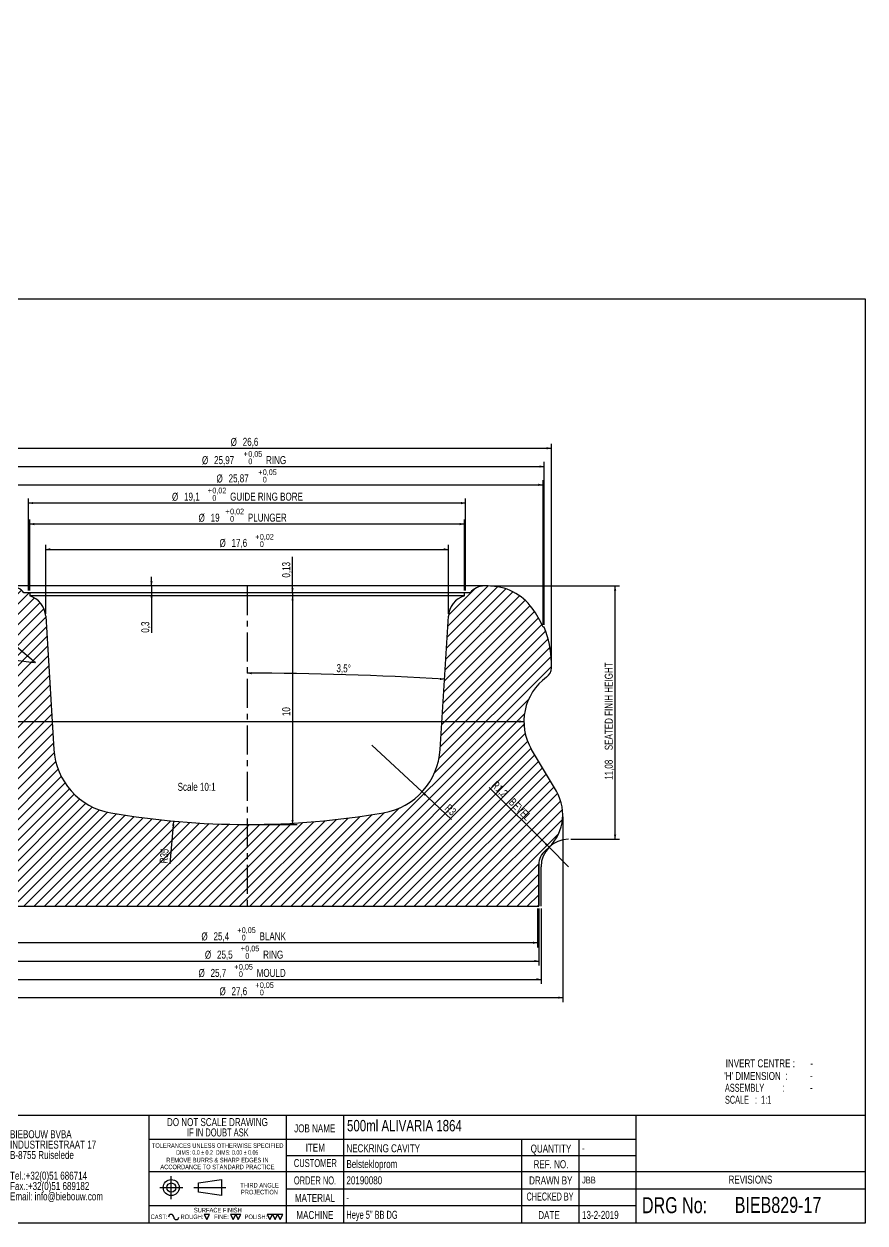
# Model space of a CAD drawing. Header units: millimetres. Extents: x 8 to 586, y 8 to 532.
# Drawn here: x 218 to 586, y 8 to 532 of the extents above; entities that cross this region are included whole.
import ezdxf

# ---------------------------------------------------------------- set-up
doc = ezdxf.new("R2010")
doc.units = ezdxf.units.MM
doc.header["$PDSIZE"] = -1
doc.linetypes.add('CENTERX2', pattern=[20.319999999999997, 12.7, -2.54, 2.54, -2.54])
for name, color, linetype in [('CENTERLINE', 4, 'CENTERX2'), ('DIMENSIONS', 2, 'Continuous'), ('HATCH', 3, 'Continuous'), ('TEXT', 2, 'Continuous')]:
    doc.layers.add(name, color=color, linetype=linetype)
doc.layers.add('OUTLINE', color=7, linetype='Continuous', lineweight=25)
doc.styles.add('SLDTEXTSTYLE0', font='TXT', dxfattribs={"width": 0.75})
doc.styles.add('SLDTEXTSTYLE1', font='TXT', dxfattribs={"width": 0.6607142857142857})
doc.styles.add('SLDTEXTSTYLE2', font='TXT', dxfattribs={"width": 0.6923076923076923})
doc.styles.add('SLDTEXTSTYLE3', font='TXT', dxfattribs={"width": 0.7025307159329397})
doc.styles.add('SLDTEXTSTYLE4', font='TXT', dxfattribs={"width": 0.6968736703136285})
doc.styles.add('SLDTEXTSTYLE5', font='TXT', dxfattribs={"width": 0.620207522618735})
doc.styles.add('SLDTEXTSTYLE6', font='TXT', dxfattribs={"width": 0.7})
doc.styles.add('SLDTEXTSTYLE7', font='TXT', dxfattribs={"width": 0.6911764705882353})
doc.styles.add('SLDTEXTSTYLE8', font='TXT', dxfattribs={"width": 0.625})
doc.dimstyles.new('SLDDIMSTYLE0', dxfattribs={"dimtxt": 3.5, "dimasz": 2, "dimexe": 0, "dimexo": 0.0625, "dimgap": 0.875, "dimtad": 1, "dimlfac": 0.1, "dimrnd": 1e-09, "dimzin": 12, "dimdsep": 46, "dimtxsty": 'SLDTEXTSTYLE0', "dimsah": 1, "dimcen": 0.09, "dimadec": 0, "dimazin": 3, "dimtol": 1, "dimtp": 0.05, "dimtfac": 1, "dimtofl": 0, "dimtmove": 0, "dimatfit": 3, "dimfxl": 0, "dimfrac": 2, "dimtolj": 1, "dimarcsym": 0})
doc.dimstyles.new('SLDDIMSTYLE1', dxfattribs={"dimtxt": 3.5, "dimasz": 2, "dimexe": 0, "dimexo": 0.0625, "dimgap": 0.875, "dimtad": 1, "dimlfac": 0.1, "dimrnd": 1e-09, "dimzin": 12, "dimdsep": 46, "dimtxsty": 'SLDTEXTSTYLE0', "dimsah": 1, "dimcen": 0.09, "dimadec": 0, "dimazin": 3, "dimtol": 1, "dimtp": 0.02, "dimtfac": 1, "dimtofl": 0, "dimtmove": 0, "dimatfit": 3, "dimfxl": 0, "dimfrac": 2, "dimtolj": 1, "dimarcsym": 0})
doc.dimstyles.new('SLDDIMSTYLE10', dxfattribs={"dimtxt": 3.5, "dimasz": 2, "dimexe": 0, "dimexo": 0.0625, "dimgap": 0.875, "dimtad": 1, "dimlfac": 0.1, "dimrnd": 1e-09, "dimdsep": 46, "dimtxsty": 'SLDTEXTSTYLE0', "dimsah": 1, "dimcen": 0.09, "dimadec": 0, "dimazin": 2, "dimtfac": 1, "dimtmove": 0, "dimatfit": 0, "dimfxl": 0, "dimfrac": 2, "dimtolj": 1, "dimtzin": 12, "dimarcsym": 0})
doc.dimstyles.new('SLDDIMSTYLE11', dxfattribs={"dimtxt": 3.5, "dimasz": 2, "dimexe": 0, "dimexo": 0.0625, "dimgap": 0.875, "dimtad": 1, "dimlfac": 0.1, "dimrnd": 1e-09, "dimzin": 12, "dimdsep": 46, "dimtxsty": 'SLDTEXTSTYLE0', "dimsah": 1, "dimcen": 0, "dimadec": 0, "dimazin": 3, "dimtfac": 1, "dimtofl": 0, "dimtmove": 0, "dimatfit": 3, "dimfxl": 0, "dimfrac": 2, "dimtolj": 1, "dimtzin": 12, "dimarcsym": 0})
doc.dimstyles.new('SLDDIMSTYLE2', dxfattribs={"dimtxt": 3.5, "dimasz": 2, "dimexe": 0, "dimexo": 0.0625, "dimgap": 0.875, "dimtad": 1, "dimlfac": 0.1, "dimrnd": 1e-09, "dimzin": 12, "dimdsep": 46, "dimtxsty": 'SLDTEXTSTYLE0', "dimsah": 1, "dimcen": 0.09, "dimadec": 0, "dimazin": 3, "dimtfac": 1, "dimtofl": 0, "dimtmove": 0, "dimatfit": 3, "dimfxl": 0, "dimfrac": 2, "dimtolj": 1, "dimtzin": 12, "dimarcsym": 0})
doc.dimstyles.new('SLDDIMSTYLE3', dxfattribs={"dimtxt": 3.5, "dimasz": 2, "dimexe": 0, "dimexo": 0.0625, "dimgap": 0.875, "dimtad": 1, "dimlfac": 0.1, "dimrnd": 1e-09, "dimzin": 12, "dimdsep": 46, "dimtxsty": 'SLDTEXTSTYLE0', "dimsah": 1, "dimcen": 0, "dimadec": 0, "dimazin": 3, "dimtfac": 1, "dimtofl": 0, "dimtmove": 0, "dimatfit": 3, "dimfxl": 0, "dimfrac": 2, "dimtolj": 1, "dimtzin": 12, "dimarcsym": 0})
doc.dimstyles.new('SLDDIMSTYLE5', dxfattribs={"dimtxt": 3.5, "dimasz": 2, "dimexe": 0, "dimexo": 0.0625, "dimgap": 0.875, "dimtad": 1, "dimlfac": 0.1, "dimrnd": 1e-09, "dimzin": 12, "dimdsep": 46, "dimtxsty": 'SLDTEXTSTYLE0', "dimsah": 1, "dimcen": 0, "dimadec": 0, "dimazin": 3, "dimtfac": 1, "dimtofl": 0, "dimtmove": 0, "dimatfit": 3, "dimfxl": 0, "dimfrac": 2, "dimtolj": 1, "dimtzin": 12, "dimarcsym": 0})
doc.dimstyles.new('SLDDIMSTYLE6', dxfattribs={"dimtxt": 3.5, "dimasz": 2, "dimexe": 0, "dimexo": 0.0625, "dimgap": 0.875, "dimtad": 1, "dimdec": 4, "dimlfac": 0.1, "dimzin": 12, "dimdsep": 46, "dimtxsty": 'SLDTEXTSTYLE0', "dimsah": 1, "dimcen": 0.09, "dimazin": 3, "dimtfac": 1, "dimtofl": 0, "dimtmove": 0, "dimatfit": 3, "dimfxl": 0, "dimfrac": 2, "dimtolj": 1, "dimtzin": 12, "dimarcsym": 0})
doc.dimstyles.new('SLDDIMSTYLE7', dxfattribs={"dimtxt": 3.5, "dimasz": 2, "dimexe": 0, "dimexo": 0.0625, "dimgap": 0.875, "dimtad": 1, "dimlfac": 0.1, "dimrnd": 1e-09, "dimzin": 12, "dimdsep": 46, "dimtxsty": 'SLDTEXTSTYLE0', "dimsah": 1, "dimcen": 0, "dimadec": 0, "dimazin": 3, "dimtfac": 1, "dimtofl": 0, "dimtmove": 0, "dimatfit": 3, "dimfxl": 0, "dimfrac": 2, "dimtolj": 1, "dimtzin": 12, "dimarcsym": 0})

# ---------------------------------------------------------------- blocks, each defined once
blk = doc.blocks.new('SW_NOTE_0')
at = {"layer": 'TEXT', "color": 0, "char_height": 3.5, "attachment_point": 2}
for s, insert, style in [('DO NOT SCALE DRAWING', (28.71093749999998, 4.497652582159624), 'SLDTEXTSTYLE0'), ('IF IN DOUBT ASK', (28.89079850912096, -0.02804194829763434), 'SLDTEXTSTYLE6')]:
    blk.add_mtext(s, dxfattribs=dict(at, insert=insert, style=style))
blk = doc.blocks.new('SW_NOTE_0_1')
at = {"layer": 'TEXT', "color": 0, "char_height": 2, "attachment_point": 2}
for s, insert, style in [('TOLERANCES UNLESS OTHERWISE SPECIFIED', (27.09375000000003, 2.570087189805503), 'SLDTEXTSTYLE0'), ('DIMS: 0.0 ± 0.2  DIMS: 0.00 ± 0.05', (26.93194648623465, -0.4299128362715288), 'SLDTEXTSTYLE7')]:
    blk.add_mtext(s, dxfattribs=dict(at, insert=insert, style=style))
blk = doc.blocks.new('SW_NOTE_0_2')
at = {"layer": 'TEXT', "color": 0, "char_height": 2, "attachment_point": 2, "style": 'SLDTEXTSTYLE0'}
for s, insert in [('REMOVE BURRS & SHARP EDGES IN', (21.78124999999998, 2.570087189805503)), ('ACCORDANCE TO STANDARD PRACTICE', (21.7472258657217, -0.4299128362715288))]:
    blk.add_mtext(s, dxfattribs=dict(at, insert=insert))
blk = doc.blocks.new('SW_NOTE_0_3')
at = {"layer": 'TEXT', "color": 0, "char_height": 2, "attachment_point": 2, "style": 'SLDTEXTSTYLE0'}
for s, insert in [('THIRD ANGLE', (8.343749999999982, 2.5700871898055)), ('PROJECTION', (8.329166397452347, -0.4299128362715322))]:
    blk.add_mtext(s, dxfattribs=dict(at, insert=insert))
blk = doc.blocks.new('SW_NOTE_0_4')
at = {"layer": 'TEXT', "color": 0, "char_height": 3.5, "attachment_point": 1, "style": 'SLDTEXTSTYLE0'}
for s, insert in [('BIEBOUW BVBA', (0, 4.497652582159624)), ('INDUSTRIESTRAAT 17', (0, -0.02804194829763434)), ('B-8755 Ruiselede', (0, -4.553736478754892)), ('Tel.:+32(0)51 686714', (0, -13.60512553966941)), ('Fax.:+32(0)51 689182', (0, -18.13082007012667)), ('Email: info@biebouw.com', (0, -22.65651460058393))]:
    blk.add_mtext(s, dxfattribs=dict(at, insert=insert))
blk = doc.blocks.new('_D')
at = {"layer": 'DIMENSIONS'}
for p, q in [((188.4029566927144, 145.5317863635811), (188.4029566927144, 120.5317863635797)), ((443.4029566927144, 145.5317863635812), (443.4029566927144, 120.5317863635797)), ((188.4029566927144, 122.5317863635797), (443.4029566927144, 122.5317863635797))]:
    blk.add_line(p, q, dxfattribs=at)
for points in [[(188.4029566927144, 122.5317863635797), (190.4029566927144, 122.0317863635797), (190.4029566927144, 123.0317863635797)], [(443.4029566927144, 122.5317863635797), (441.4029566927144, 123.0317863635797), (441.4029566927144, 122.0317863635797)]]:
    blk.add_solid(points, dxfattribs=at)
at = {"layer": 'DIMENSIONS', "attachment_point": 1, "style": 'SLDTEXTSTYLE0'}
for s, insert, char_height in [('%%c', (297.4974167777488, 127.0435234527816), 3.5), ('25,5', (302.7758541761229, 127.0969956294414), 3.5), ('+', (313.1202989502141, 129.2801500795541), 2.5), ('0,05', (315.1411329640338, 129.2801500795541), 2.5), ('0', (315.1411329640338, 126.0475112622736), 2.5), ('RING', (322.9189096672723, 127.0969956294414), 3.5)]:
    blk.add_mtext(s, dxfattribs=dict(at, insert=insert, char_height=char_height))
blk = doc.blocks.new('_D_1')
at = {"layer": 'DIMENSIONS'}
for p, q in [((220.4029566927144, 284.5317863635812), (220.4029566927144, 324.7604440332479)), ((411.4029566927144, 322.7604440332479), (220.4029566927144, 322.7604440332479)), ((411.4029566927144, 284.5317863635812), (411.4029566927144, 324.7604440332479))]:
    blk.add_line(p, q, dxfattribs=at)
for points in [[(220.4029566927144, 322.7604440332479), (222.4029566927144, 322.2604440332479), (222.4029566927144, 323.2604440332479)], [(411.4029566927144, 322.7604440332479), (409.4029566927144, 323.2604440332479), (409.4029566927144, 322.2604440332479)]]:
    blk.add_solid(points, dxfattribs=at)
at = {"layer": 'DIMENSIONS', "attachment_point": 1, "style": 'SLDTEXTSTYLE0'}
for s, insert, char_height in [('%%c', (283.091512439985, 327.2721811224497), 3.5), ('19,1', (288.369949838359, 327.3256532991095), 3.5), ('+', (298.7143946124503, 329.5088077492221), 2.5), ('0,02', (300.73522862627, 329.5088077492221), 2.5), ('0', (300.73522862627, 326.2761689319416), 2.5), ('GUIDE RING BORE', (308.5130053295085, 327.3256532991094), 3.5)]:
    blk.add_mtext(s, dxfattribs=dict(at, insert=insert, char_height=char_height))
blk = doc.blocks.new('_D_2')
at = {"layer": 'DIMENSIONS'}
for p, q in [((188.9029566927144, 145.5317863635811), (188.9029566927144, 128.5317863635798)), ((442.9029566927144, 145.5317863635811), (442.9029566927144, 128.5317863635797)), ((442.9029566927144, 130.5317863635797), (188.9029566927144, 130.5317863635798))]:
    blk.add_line(p, q, dxfattribs=at)
for points in [[(188.9029566927144, 130.5317863635798), (190.9029566927144, 130.0317863635798), (190.9029566927144, 131.0317863635798)], [(442.9029566927144, 130.5317863635797), (440.9029566927144, 131.0317863635797), (440.9029566927144, 130.0317863635797)]]:
    blk.add_solid(points, dxfattribs=at)
at = {"layer": 'DIMENSIONS', "attachment_point": 1, "style": 'SLDTEXTSTYLE0'}
for s, insert, char_height in [('+', (311.5793270303199, 137.280150079554), 2.5), ('0,05', (313.6001610441396, 137.280150079554), 2.5), ('%%c', (295.9564448578545, 135.0435234527816), 3.5), ('25,4', (301.2348822562286, 135.0969956294415), 3.5), ('0', (313.6001610441396, 134.0475112622735), 2.5), ('BLANK', (321.377937747378, 135.0969956294413), 3.5)]:
    blk.add_mtext(s, dxfattribs=dict(at, insert=insert, char_height=char_height))
blk = doc.blocks.new('_D_3')
at = {"layer": 'DIMENSIONS'}
for p, q in [((187.4029566927144, 145.5317863635811), (187.4029566927144, 112.5317863635796)), ((444.4029566927144, 145.5317863635812), (444.4029566927144, 112.5317863635797)), ((187.4029566927144, 114.5317863635796), (444.4029566927144, 114.5317863635797))]:
    blk.add_line(p, q, dxfattribs=at)
for points in [[(187.4029566927144, 114.5317863635796), (189.4029566927144, 114.0317863635796), (189.4029566927144, 115.0317863635796)], [(444.4029566927144, 114.5317863635797), (442.4029566927144, 115.0317863635797), (442.4029566927144, 114.0317863635797)]]:
    blk.add_solid(points, dxfattribs=at)
at = {"layer": 'DIMENSIONS', "attachment_point": 1, "style": 'SLDTEXTSTYLE0'}
for s, insert, char_height in [('+', (310.3130077256153, 121.2801500795541), 2.5), ('0,05', (312.3338417394349, 121.2801500795541), 2.5), ('%%c', (294.6901255531499, 119.0435234527816), 3.5), ('25,7', (299.968562951524, 119.0969956294414), 3.5), ('0', (312.3338417394349, 118.0475112622735), 2.5), ('MOULD', (320.1116184426734, 119.0969956294414), 3.5)]:
    blk.add_mtext(s, dxfattribs=dict(at, insert=insert, char_height=char_height))
blk = doc.blocks.new('_D_4')
at = {"layer": 'DIMENSIONS'}
for p, q in [((422.2773498822982, 286.5317863635812), (478.7529566927132, 286.5317863635812)), ((476.7529566927132, 175.7776658576157), (476.7529566927132, 286.5317863635812)), ((457.4029566927144, 175.7776658576157), (478.7529566927132, 175.7776658576157))]:
    blk.add_line(p, q, dxfattribs=at)
for points in [[(476.7529566927132, 286.5317863635812), (476.2529566927132, 284.5317863635812), (477.2529566927132, 284.5317863635812)], [(476.7529566927132, 175.7776658576157), (477.2529566927132, 177.7776658576157), (476.2529566927132, 177.7776658576157)]]:
    blk.add_solid(points, dxfattribs=at)
at = {"layer": 'DIMENSIONS', "char_height": 3.5, "attachment_point": 1, "rotation": 90, "style": 'SLDTEXTSTYLE0'}
for s, insert in [('SEATED FINIH HEIGHT', (472.2412197781343, 214.7241704018921)), ('11,08', (472.2412197781343, 201.7741699146241))]:
    blk.add_mtext(s, dxfattribs=dict(at, insert=insert))
blk = doc.blocks.new('_D_5')
at = {"layer": 'DIMENSIONS'}
for q in [(421.7624787154541, 198.4181438348758), (456.4029566927144, 163.7776658576157)]:
    blk.add_line((447.9176753184758, 172.2629472318542), q, dxfattribs=at)
blk.add_solid([(447.9176753184758, 172.2629472318542), (446.857015146696, 174.0307141848206), (446.1499083655094, 173.323607403634)], dxfattribs=at)
at = {"layer": 'DIMENSIONS', "char_height": 3.5, "attachment_point": 1, "rotation": 314.99999999999994, "style": 'SLDTEXTSTYLE0'}
for s, insert in [('R1,2', (424.947314461984, 201.6029795814057)), ('BEVEL', (432.4509945859022, 194.0992994574875))]:
    blk.add_mtext(s, dxfattribs=dict(at, insert=insert))
blk = doc.blocks.new('_D_11')
at = {"layer": 'DIMENSIONS'}
for p, q in [((177.9029566927144, 185.5317863635812), (177.9029566927144, 104.5317863635797)), ((453.9029566927144, 185.5317863635812), (453.9029566927144, 104.5317863635797)), ((177.9029566927144, 106.5317863635797), (453.9029566927144, 106.5317863635797))]:
    blk.add_line(p, q, dxfattribs=at)
for points in [[(177.9029566927144, 106.5317863635797), (179.9029566927144, 106.0317863635797), (179.9029566927144, 107.0317863635797)], [(453.9029566927144, 106.5317863635797), (451.9029566927144, 107.0317863635797), (451.9029566927144, 106.0317863635797)]]:
    blk.add_solid(points, dxfattribs=at)
at = {"layer": 'DIMENSIONS', "attachment_point": 1, "style": 'SLDTEXTSTYLE0'}
for s, insert, char_height in [('%%c', (303.8484593166301, 111.0435234527816), 3.5), ('27,6', (309.1268967150041, 111.0969956294414), 3.5), ('+', (319.4713414890954, 113.2801500795541), 2.5), ('0,05', (321.4921755029151, 113.2801500795541), 2.5), ('0', (321.4921755029151, 110.0475112622735), 2.5)]:
    blk.add_mtext(s, dxfattribs=dict(at, insert=insert, char_height=char_height))
blk = doc.blocks.new('_D_12')
at = {"layer": 'DIMENSIONS'}
blk.add_arc((315.9029566927144, -1165.490247913839), 1413.871878826244, 86.50000000000034, 90, dxfattribs=at)
for points in [[(315.9029566927144, 248.3816309124052), (317.9026025539066, 247.8802164831983), (317.9033098310401, 248.8802162330778)], [(402.2177699844525, 245.7444748527411), (400.2515858136178, 246.3642488489357), (400.1912432472715, 245.3660711219318)]]:
    blk.add_solid(points, dxfattribs=at)
at = {"layer": 'DIMENSIONS', "insert": (355.0542544088347, 252.3590433060838), "char_height": 3.5, "attachment_point": 1, "rotation": 358.25000000000006, "style": 'SLDTEXTSTYLE0'}
blk.add_mtext('3,5°', dxfattribs=at)
blk = doc.blocks.new('_D_14')
at = {"layer": 'DIMENSIONS'}
for p, q in [((186.0281685577278, 269.5317863635796), (186.0281685577278, 340.7432353132452)), ((186.0281685577278, 338.7432353132452), (445.7777448276968, 338.7432353132451)), ((445.7777448276968, 269.5317863635796), (445.7777448276968, 340.7432353132451))]:
    blk.add_line(p, q, dxfattribs=at)
for points in [[(186.0281685577278, 338.7432353132452), (188.0281685577278, 338.2432353132452), (188.0281685577278, 339.2432353132452)], [(445.7777448276968, 338.7432353132451), (443.7777448276968, 339.2432353132451), (443.7777448276968, 338.2432353132451)]]:
    blk.add_solid(points, dxfattribs=at)
at = {"layer": 'DIMENSIONS', "attachment_point": 1, "style": 'SLDTEXTSTYLE0'}
for s, insert, char_height in [('%%c', (296.2043610645701, 343.2549724024471), 3.5), ('25,97', (301.4827984629442, 343.3084445791069), 3.5), ('+', (314.4133546633889, 345.4915990292197), 2.5), ('0,05', (316.4341886772086, 345.4915990292197), 2.5), ('0', (316.4341886772086, 342.2589602119392), 2.5), ('RING', (324.2119653804471, 343.3084445791069), 3.5)]:
    blk.add_mtext(s, dxfattribs=dict(at, insert=insert, char_height=char_height))
blk = doc.blocks.new('_D_15')
at = {"layer": 'DIMENSIONS'}
for p, q in [((186.5281685577277, 269.5317863635796), (186.5281685577277, 332.7518396732465)), ((186.5281685577277, 330.7518396732465), (445.2777448276969, 330.7518396732465)), ((445.2777448276969, 269.5317863635796), (445.2777448276969, 332.7518396732465))]:
    blk.add_line(p, q, dxfattribs=at)
for points in [[(186.5281685577277, 330.7518396732465), (188.5281685577277, 330.2518396732465), (188.5281685577277, 331.2518396732465)], [(445.2777448276969, 330.7518396732465), (443.2777448276969, 331.2518396732465), (443.2777448276969, 330.2518396732465)]]:
    blk.add_solid(points, dxfattribs=at)
at = {"layer": 'DIMENSIONS', "attachment_point": 1, "style": 'SLDTEXTSTYLE0'}
for s, insert, char_height in [('+', (320.7643972022699, 337.5002033892208), 2.5), ('0,05', (322.7852312160896, 337.5002033892208), 2.5), ('%%c', (302.5554036034512, 335.2635767624483), 3.5), ('25,87', (307.8338410018252, 335.3170489391082), 3.5), ('0', (322.7852312160896, 334.2675645719403), 2.5)]:
    blk.add_mtext(s, dxfattribs=dict(at, insert=insert, char_height=char_height))
blk = doc.blocks.new('_D_17')
at = {"layer": 'DIMENSIONS'}
for q in [(172.1874138926431, 296.2221024714208), (223.4029566927123, 253.0317863635796)]:
    blk.add_line((192.8245896062726, 278.8186719127679), q, dxfattribs=at)
blk.add_arc((223.4029566927123, 253.0317863635796), 40.00000000000002, 136.9964967659588, 142.1443301735042, dxfattribs=at)
blk.add_solid([(192.8245896062726, 278.8186719127679), (191.6180073213154, 280.4902457788078), (190.9733351825857, 279.7257866016468)], dxfattribs=at)
at = {"layer": 'DIMENSIONS', "insert": (175.094338039303, 299.669164485926), "char_height": 3.5, "attachment_point": 1, "rotation": 319.8589019920702, "style": 'SLDTEXTSTYLE0'}
blk.add_mtext('R4', dxfattribs=at)
blk = doc.blocks.new('_D_19')
at = {"layer": 'DIMENSIONS'}
for p, q in [((194.9029566927123, 227.2383905856119), (149.458071633301, 227.2383905856109)), ((194.9029566927123, 227.2383905856119), (436.9029566927123, 227.2383905856177)), ((194.9029566927123, 226.247176672753), (194.9029566927123, 225.2383905856119)), ((436.9029566927123, 226.247176672753), (436.9029566927123, 225.2383905856177))]:
    blk.add_line(p, q, dxfattribs=at)
for points in [[(194.9029566927123, 227.2383905856119), (196.9029566927123, 226.7383905856119), (196.9029566927123, 227.7383905856119)], [(436.9029566927123, 227.2383905856177), (434.9029566927123, 227.7383905856177), (434.9029566927123, 226.7383905856177)]]:
    blk.add_solid(points, dxfattribs=at)
at = {"layer": 'DIMENSIONS', "char_height": 3.5, "attachment_point": 1, "style": 'SLDTEXTSTYLE0'}
for s, insert in [('%%c', (149.4580716333009, 231.7501276748129)), ('24,2', (154.736509031675, 231.8035998514727))]:
    blk.add_mtext(s, dxfattribs=dict(at, insert=insert))
blk = doc.blocks.new('_D_20')
at = {"layer": 'DIMENSIONS'}
for p, q in [((182.9029566927123, 254.0317863635795), (182.9029566927123, 348.7346309532439)), ((182.9029566927123, 346.7346309532439), (448.9029566927123, 346.7346309532439)), ((448.9029566927123, 251.7418569216945), (448.9029566927123, 348.7346309532439))]:
    blk.add_line(p, q, dxfattribs=at)
for points in [[(182.9029566927123, 346.7346309532439), (184.9029566927123, 346.2346309532439), (184.9029566927123, 347.2346309532439)], [(448.9029566927123, 346.7346309532439), (446.9029566927123, 347.2346309532439), (446.9029566927123, 346.2346309532439)]]:
    blk.add_solid(points, dxfattribs=at)
at = {"layer": 'DIMENSIONS', "char_height": 3.5, "attachment_point": 1, "style": 'SLDTEXTSTYLE0'}
for s, insert in [('%%c', (308.7380429974067, 351.2463680424457)), ('26,6', (314.0164803957808, 351.2998402191055))]:
    blk.add_mtext(s, dxfattribs=dict(at, insert=insert))
blk = doc.blocks.new('_D_25')
at = {"layer": 'DIMENSIONS'}
for q in [(171.8063774312625, 259.7600135518562), (222.9029566927123, 253.0317863635795)]:
    blk.add_line((183.2452862818889, 258.2537761746103), q, dxfattribs=at)
blk.add_solid([(183.2452862818889, 258.2537761746103), (181.3276776339856, 259.0105965452972), (181.1971278887099, 258.0191547850266)], dxfattribs=at)
at = {"layer": 'DIMENSIONS', "insert": (172.3947997923405, 264.2287047792303), "char_height": 3.5, "attachment_point": 1, "rotation": 352.49863886248176, "style": 'SLDTEXTSTYLE0'}
blk.add_mtext('R4', dxfattribs=at)
blk = doc.blocks.new('_D_27')
at = {"layer": 'DIMENSIONS'}
for p, q in [((220.9029566927122, 284.5317863635796), (220.9029566927122, 315.5899173228412)), ((410.9029566927123, 284.5317863635796), (410.9029566927123, 315.5899173228412)), ((410.9029566927123, 313.5899173228412), (220.9029566927122, 313.5899173228412))]:
    blk.add_line(p, q, dxfattribs=at)
for points in [[(220.9029566927122, 313.5899173228412), (222.9029566927122, 313.0899173228412), (222.9029566927122, 314.0899173228412)], [(410.9029566927123, 313.5899173228412), (408.9029566927123, 314.0899173228412), (408.9029566927123, 313.0899173228412)]]:
    blk.add_solid(points, dxfattribs=at)
at = {"layer": 'DIMENSIONS', "attachment_point": 1, "style": 'SLDTEXTSTYLE0'}
for s, insert, char_height in [('+', (306.4702981395889, 320.3382810388156), 2.5), ('0,02', (308.4911321534086, 320.3382810388156), 2.5), ('%%c', (294.7265831066537, 318.1016544120432), 3.5), ('19', (300.0050205050278, 318.155126588703), 3.5), ('0', (308.4911321534086, 317.105642221535), 2.5), ('PLUNGER', (316.268908856647, 318.1551265887029), 3.5)]:
    blk.add_mtext(s, dxfattribs=dict(at, insert=insert, char_height=char_height))
blk = doc.blocks.new('_D_28')
at = {"layer": 'DIMENSIONS'}
for p, q in [((274.1479318199102, 286.5317863635796), (274.1479318199102, 290.5317863635796)), ((274.1479318199102, 286.5317863635796), (274.1479318199102, 283.5317863635796)), ((274.1479318199102, 283.5317863635796), (274.1479318199102, 266.083585420706))]:
    blk.add_line(p, q, dxfattribs=at)
for points in [[(274.1479318199102, 286.5317863635796), (274.6479318199102, 288.5317863635796), (273.6479318199102, 288.5317863635796)], [(274.1479318199102, 283.5317863635796), (273.6479318199102, 281.5317863635796), (274.6479318199102, 281.5317863635796)]]:
    blk.add_solid(points, dxfattribs=at)
at = {"layer": 'DIMENSIONS', "insert": (269.6361949053314, 266.083585420706), "char_height": 3.5, "attachment_point": 1, "rotation": 90.00000000000041, "style": 'SLDTEXTSTYLE0'}
blk.add_mtext('0,3', dxfattribs=at)
blk = doc.blocks.new('_D_29')
at = {"layer": 'DIMENSIONS'}
for p, q in [((227.9029566927123, 274.2970339831055), (227.9029566927123, 304.5317863635795)), ((403.9029566927123, 274.2970339831055), (403.9029566927123, 304.5317863635795)), ((227.9029566927123, 302.5317863635795), (403.9029566927123, 302.5317863635795))]:
    blk.add_line(p, q, dxfattribs=at)
for points in [[(227.9029566927123, 302.5317863635795), (229.9029566927123, 302.0317863635795), (229.9029566927123, 303.0317863635795)], [(403.9029566927123, 302.5317863635795), (401.9029566927123, 303.0317863635795), (401.9029566927123, 302.0317863635795)]]:
    blk.add_solid(points, dxfattribs=at)
at = {"layer": 'DIMENSIONS', "attachment_point": 1, "style": 'SLDTEXTSTYLE0'}
for s, insert, char_height in [('0,02', (321.492175502913, 309.2801500795539), 2.5), ('%%c', (303.848459316628, 307.0435234527814), 3.5), ('17,6', (309.126896715002, 307.0969956294412), 3.5), ('+', (319.4713414890933, 309.2801500795539), 2.5), ('0', (321.492175502913, 306.0475112622734), 2.5)]:
    blk.add_mtext(s, dxfattribs=dict(at, insert=insert, char_height=char_height))
blk = doc.blocks.new('_D_30')
at = {"layer": 'DIMENSIONS'}
for q in [(370.397877337243, 216.9060759878693), (405.3215182190391, 184.4794448961781)]:
    blk.add_line((392.3824554986474, 196.4933759443895), q, dxfattribs=at)
blk.add_solid([(392.3824554986474, 196.4933759443895), (393.5078823753497, 194.7661196388007), (394.1883057101323, 195.4989389108476)], dxfattribs=at)
at = {"layer": 'DIMENSIONS', "insert": (404.4158399820953, 191.4698585842065), "char_height": 3.5, "attachment_point": 1, "rotation": 317.12326722043963, "style": 'SLDTEXTSTYLE0'}
blk.add_mtext('R3', dxfattribs=at)
blk = doc.blocks.new('_D_31')
at = {"layer": 'DIMENSIONS'}
blk.add_line((283.8234246393369, 183.7050246604983), (282.1003882527983, 164.9851664313408), dxfattribs=at)
blk.add_solid([(283.8234246393369, 183.7050246604983), (283.1422176537418, 181.7592710679855), (284.1380084014648, 181.6676152621187)], dxfattribs=at)
at = {"layer": 'DIMENSIONS', "insert": (277.6077225909905, 165.3986859309591), "char_height": 3.5, "attachment_point": 1, "rotation": 84.74112844429179, "style": 'SLDTEXTSTYLE0'}
blk.add_mtext('R35', dxfattribs=at)
blk = doc.blocks.new('_D_32')
at = {"layer": 'DIMENSIONS'}
for p, q in [((335.7718010501619, 283.5317863635796), (335.7718010501619, 299.2404336343267)), ((335.7718010501619, 283.5317863635796), (335.7718010501619, 282.2317863635796)), ((335.7718010501619, 282.2317863635796), (335.7718010501619, 278.2317863635796))]:
    blk.add_line(p, q, dxfattribs=at)
for points in [[(335.7718010501619, 283.5317863635796), (336.2718010501619, 285.5317863635796), (335.2718010501619, 285.5317863635796)], [(335.7718010501619, 282.2317863635796), (335.2718010501619, 280.2317863635796), (336.2718010501619, 280.2317863635796)]]:
    blk.add_solid(points, dxfattribs=at)
at = {"layer": 'DIMENSIONS', "insert": (331.260064135583, 290.1890445734122), "char_height": 3.5, "attachment_point": 1, "rotation": 90.00000000000041, "style": 'SLDTEXTSTYLE0'}
blk.add_mtext('0,13', dxfattribs=at)
blk = doc.blocks.new('_D_33')
at = {"layer": 'DIMENSIONS'}
for p, q in [((335.7718010501618, 282.2317863635796), (335.7718010501618, 182.2317863635796)), ((316.9029566927123, 182.2317863635796), (337.7718010501618, 182.2317863635796))]:
    blk.add_line(p, q, dxfattribs=at)
for points in [[(335.7718010501618, 282.2317863635796), (335.2718010501618, 280.2317863635796), (336.2718010501618, 280.2317863635796)], [(335.7718010501618, 182.2317863635796), (336.2718010501618, 184.2317863635796), (335.2718010501618, 184.2317863635796)]]:
    blk.add_solid(points, dxfattribs=at)
at = {"layer": 'DIMENSIONS', "insert": (331.260064135583, 229.6456751700568), "char_height": 3.5, "attachment_point": 1, "rotation": 90.00000000000041, "style": 'SLDTEXTSTYLE0'}
blk.add_mtext('10', dxfattribs=at)

msp = doc.modelspace()

# ---------------------------------------------------------------- hatches: boundary and pattern name
at = {"layer": 'HATCH'}
h = msp.add_hatch(dxfattribs=at)
h.set_pattern_fill('ANSI31', color=256, angle=2.8e-322, style=0)
h.set_pattern_definition([(45, (0, 0), (-2.245064030267288, 2.245064030267288), [])])
edge = h.paths.add_edge_path(flags=0)
edge.add_line((188.4029566927123, 146.5317863635795), (443.4029566927123, 146.5317863635795))
edge.add_line((443.4029566927123, 146.5317863635795), (443.4029566927123, 164.6742933691851))
edge.add_arc((451.4029566927123, 164.6742933691852), 8.000000000000004, 128.6821874534882, 180.0000000000002, ccw=False)
edge.add_arc((433.9029566927123, 186.5317863635796), 20, 308.6821874534903, 390.6919957667096)
edge.add_line((451.1014284160455, 196.7402421910645), (440.2647906247126, 214.9970296797711))
edge.add_arc((460.9029566927123, 227.2471766727531), 23.99999999999999, 125.88829755280511, 210.691995766709, ccw=False)
edge.add_arc((443.9029566927123, 250.7418569216945), 5.000000000000004, 305.8882975528068, 360.0000000000008)
edge.add_line((448.9029566927123, 250.7418569216945), (448.9029566927123, 253.0317863635796))
edge.add_arc((408.9029566927123, 253.0317863635796), 39.99999999999999, 0, 22.79903127188882)
edge.add_line((445.7777448276968, 268.5317863635796), (445.2777448276969, 268.5317863635796))
edge.add_arc((408.4029566927123, 253.0317863635796), 39.99999999999999, 22.79903127188879, 36.42357364233125)
edge.add_arc((421.2773498822961, 262.5317863635796), 23.99999999999999, 36.42357364233135, 90)
edge.add_line((421.2773498822961, 286.5317863635796), (419.6479546911107, 286.5317863635796))
edge.add_arc((419.6479546911107, 278.5317863635796), 8.000000000000002, 90, 141.3178125465105)
edge.add_line((413.4029566927123, 283.5317863635796), (410.9029566927123, 283.5317863635796))
edge.add_line((410.9029566927123, 283.5317863635796), (410.9029566927123, 282.2317863635796))
edge.add_arc((413.884304676931, 272.6865485877568), 9.999999999999996, 107.3456091835535, 176.499999999999)
edge.add_line((403.9029566927123, 273.2970339831055), (400.3419212898987, 215.0746198018235))
edge.add_arc((370.397877337243, 216.9060759878693), 29.99999999999974, 279.8050660199797, 356.49999999999983, ccw=False)
edge.add_arc((315.9029566927123, 532.2317863635795), 349.9999999999999, 260.194933980019, 279.8050660199809, ccw=False)
edge.add_arc((261.4080360481816, 216.9060759878693), 29.99999999999974, 183.5000000000001, 260.1949339800202, ccw=False)
edge.add_line((231.4639920955259, 215.0746198018235), (227.9029566927123, 273.2970339831055))
edge.add_arc((217.9216087084936, 272.6865485877568), 9.999999999999996, 3.500000000001005, 72.65439081644634)
edge.add_line((220.9029566927123, 282.2317863635796), (220.9029566927123, 283.5317863635796))
edge.add_line((220.9029566927123, 283.5317863635796), (218.4029566927123, 283.5317863635796))
edge.add_arc((212.1579586943139, 278.5317863635796), 8.000000000000002, 38.68218745348948, 90)
edge.add_line((212.1579586943139, 286.5317863635796), (210.5285635031286, 286.5317863635796))
edge.add_arc((210.5285635031285, 262.5317863635796), 23.99999999999999, 89.99999999999987, 143.5764263576687)
edge.add_arc((223.4029566927123, 253.0317863635796), 39.99999999999999, 143.5764263576688, 157.2009687281112)
edge.add_line((186.5281685577277, 268.5317863635796), (186.0281685577278, 268.5317863635796))
edge.add_arc((222.9029566927123, 253.0317863635795), 39.99999999999999, 157.2009687281111, 180)
edge.add_line((182.9029566927123, 253.0317863635795), (182.9029566927123, 250.7418569216945))
edge.add_arc((187.9029566927123, 250.7418569216945), 5.000000000000004, 180, 234.1117024471951)
edge.add_arc((170.9029566927123, 227.247176672753), 23.99999999999999, -30.691995766709795, 54.11170244719318, ccw=False)
edge.add_line((191.541122760712, 214.9970296797711), (180.7044849693792, 196.7402421910645))
edge.add_arc((197.9029566927123, 186.5317863635795), 20, 149.308004233291, 231.3178125465114)
edge.add_arc((180.4029566927123, 164.6742933691851), 8.000000000000004, -7.958078640513122e-13, 51.31781254651008, ccw=False)
edge.add_line((188.4029566927123, 164.6742933691851), (188.4029566927123, 146.5317863635795))

# ---------------------------------------------------------------- linework, layer by layer
at = {"color": 51, "linetype": 'Continuous', "lineweight": 18}
for p in [(411.4029566927123, 283.5317863635796), (442.9029566927123, 146.5317863635794)]:
    msp.add_point(p, dxfattribs=at)
at = {"layer": 'CENTERLINE'}
msp.add_line((315.9029566927123, 286.5317863635796), (315.9029566927123, 146.5317863635794), dxfattribs=at)
at = {"layer": 'OUTLINE'}
for p, q in [((8.000000000000007, 412), (586, 412)), ((586, 412), (586, 8.000000000000007)), ((419.6479546911107, 286.5317863635796), (212.1579586943139, 286.5317863635796)), ((220.9029566927123, 283.5317863635796), (218.4029566927123, 283.5317863635796)), ((220.9029566927123, 283.5317863635796), (220.9029566927123, 282.2317863635796)), ((410.9029566927123, 283.5317863635796), (220.9029566927123, 283.5317863635796)), ((410.9029566927123, 282.2317863635796), (410.9029566927123, 283.5317863635796)), ((413.4029566927123, 283.5317863635796), (410.9029566927123, 283.5317863635796)), ((421.2773498822961, 286.5317863635796), (419.6479546911107, 286.5317863635796)), ((410.9029566927123, 282.2317863635796), (220.9029566927123, 282.2317863635796)), ((227.9029566927123, 273.2970339831055), (231.4639920955259, 215.0746198018236)), ((400.3419212898987, 215.0746198018236), (403.9029566927123, 273.2970339831055)), ((445.7777448276968, 268.5317863635796), (445.2777448276969, 268.5317863635796)), ((448.9029566927123, 250.7418569216945), (448.9029566927123, 253.0317863635796)), ((451.1014284160455, 196.7402421910645), (440.2647906247126, 214.9970296797711)), ((443.4029566927123, 146.5317863635796), (443.4029566927123, 164.6742933691851)), ((443.4029566927123, 164.6742933691852), (443.4029566927123, 146.5317863635796)), ((444.4029566927123, 146.5317863635796), (444.4029566927123, 163.777665857614)), ((188.4029566927123, 146.5317863635796), (443.4029566927123, 146.5317863635796)), ((586, 55.00000000000016), (183, 55.00000000000016)), ((273.0000000000002, 55.00000000000016), (273.0000000000002, 8.000000000000451)), ((332.9999999999998, 55.00000000000016), (332.9999999999998, 8.000000000000451)), ((357.9999999999993, 55.00000000000016), (357.9999999999993, 8.000000000000451)), ((485.9999999999999, 8.000000000000451), (485.9999999999999, 55.00000000000016)), ((332.9999999999998, 44.50000000000021), (273.0000000000002, 44.50000000000021)), ((485.9999999999999, 44.50000000000021), (332.9999999999998, 44.50000000000021)), ((435.9999999999996, 8.000000000000451), (435.9999999999996, 44.50000000000021)), ((461.0000000000004, 8.000000000000451), (460.9999999999999, 44.50000000000021)), ((332.9999999999998, 37.49999999999964), (485.9999999999999, 37.49999999999964)), ((273.0000000000002, 30.49999999999997), (586, 30.49999999999997)), ((282.7756903829634, 18.50000000000041), (282.7756903829634, 28.50000000000019)), ((294.6745526674716, 25.50000000000008), (304.6745526674718, 27.00000000000014)), ((304.6745526674718, 27.00000000000014), (304.6745526674718, 20.00000000000002)), ((277.775690382963, 23.5000000000003), (287.7756903829633, 23.5000000000003)), ((292.6745526674713, 23.5000000000003), (306.6745526674716, 23.5000000000003)), ((294.6745526674716, 21.50000000000007), (294.6745526674716, 25.50000000000008)), ((304.6745526674718, 20.00000000000002), (294.6745526674716, 21.50000000000007)), ((332.9999999999998, 23.00000000000058), (485.9999999999999, 23.00000000000058)), ((485.9999999999999, 23.00000000000058), (586, 23.00000000000058)), ((485.9999999999999, 15.50000000000029), (273.0000000000002, 15.50000000000029)), ((299.4186458063629, 11.75000000000015), (297.1686458063633, 11.75000000000015)), ((297.1686458063633, 11.75000000000015), (298.2936458063638, 9.500000000000064)), ((298.2936458063638, 9.500000000000064), (299.4186458063629, 11.75000000000015)), ((310.9316093288405, 11.75000000000015), (308.6816093288408, 11.75000000000015)), ((308.6816093288408, 11.75000000000015), (309.8066093288413, 9.500000000000064)), ((309.8066093288413, 9.500000000000064), (310.9316093288405, 11.75000000000015)), ((313.181609328841, 11.75000000000015), (310.9316093288405, 11.75000000000015)), ((310.9316093288405, 11.75000000000015), (312.0566093288409, 9.500000000000064)), ((312.0566093288409, 9.500000000000064), (313.181609328841, 11.75000000000015)), ((326.9999999999996, 11.75000000000015), (324.75, 11.75000000000015)), ((324.75, 11.75000000000015), (325.875, 9.500000000000064)), ((325.875, 9.500000000000064), (326.9999999999996, 11.75000000000015)), ((329.2499999999997, 11.75000000000015), (326.9999999999996, 11.75000000000015)), ((326.9999999999996, 11.75000000000015), (328.1249999999997, 9.500000000000064)), ((328.1249999999997, 9.500000000000064), (329.2499999999997, 11.75000000000015)), ((331.4999999999998, 11.75000000000015), (329.2499999999997, 11.75000000000015)), ((329.2499999999997, 11.75000000000015), (330.3749999999998, 9.500000000000064)), ((330.3749999999998, 9.500000000000064), (331.4999999999998, 11.75000000000015)), ((586, 8.000000000000007), (8.000000000000007, 8.000000000000007))]:
    msp.add_line(p, q, dxfattribs=at)
for radius in [3.500000000000284, 1.999999999999773]:
    msp.add_circle((282.7756903829634, 23.5000000000003), radius, dxfattribs=at)
for centre, radius, start, end in [((212.1579586943139, 278.5317863635796), 8, 38.68218745348948, 90), ((419.6479546911107, 278.5317863635796), 8, 90, 141.3178125465105), ((421.2773498822961, 262.5317863635796), 24, 36.42357364233135, 90), ((217.9216087084936, 272.6865485877568), 10.00000000000004, 3.500000000001005, 72.65439081644634), ((413.884304676931, 272.6865485877568), 10.00000000000001, 107.3456091835535, 176.499999999999), ((408.4029566927123, 253.0317863635796), 39.99999999999996, 22.79903127188879, 36.42357364233125), ((408.9029566927123, 253.0317863635796), 39.99999999999994, 0, 22.79903127188882), ((460.9029566927123, 227.2471766727531), 24, 125.888297552806, 210.6919957667098), ((443.9029566927123, 250.7418569216945), 5, 305.8882975528068, 0), ((261.4080360481816, 216.9060759878693), 29.99999999999996, 183.5000000000009, 260.194933980021), ((370.397877337243, 216.9060759878693), 29.99999999999996, 279.8050660199805, 356.5000000000007), ((433.9029566927123, 186.5317863635796), 19.99999999999999, 308.6821874534903, 30.69199576670886), ((315.9029566927123, 532.2317863635797), 350.0000000000001, 260.1949339800199, 279.8050660199817), ((456.4029566927123, 163.777665857614), 12.00000000000003, 90, 180), ((451.4029566927123, 164.6742933691852), 8, 128.682187453489, 180.000000000001), ((282.7083627971968, 10.62500000000011), 1.125000000000057, 0, 180), ((284.9583627971965, 10.62500000000011), 1.125, 180, 0)]:
    msp.add_arc(centre, radius, start, end, dxfattribs=at)

# ---------------------------------------------------------------- block references
at = {"layer": 'TEXT'}
for name, p in [('SW_NOTE_0', (274.2468611209744, 49.38226448464814)), ('SW_NOTE_0_4', (212.3116075914335, 44.05647200903451)), ('SW_NOTE_0_1', (275.9558864741677, 40.27512196689556)), ('SW_NOTE_0_2', (281.1794997065419, 33.95369339546703)), ('SW_NOTE_0_3', (312.9888554330497, 22.95369339546702))]:
    msp.add_blockref(name, p, dxfattribs=at)

# ---------------------------------------------------------------- texts
for s, insert, char_height, attachment_point, style in [('Scale 10:1', (285.5606862241341, 200.4599851918294), 3.5, 1, 'SLDTEXTSTYLE0'), ('INVERT CENTRE :', (525.1320095451977, 79.56570520011437), 3.5, 1, 'SLDTEXTSTYLE0'), ("'H' DIMENSION  :", (524.4439605054778, 74.03884452843039), 3.5, 1, 'SLDTEXTSTYLE0'), ('-', (562.1341298530677, 79.61917737677419), 3.5, 1, 'SLDTEXTSTYLE0'), ('ASSEMBLY         :', (524.7956411582061, 68.87763590822902), 3.5, 1, 'SLDTEXTSTYLE8'), ('-', (562.0120940262674, 74.11951370136451), 3.5, 1, 'SLDTEXTSTYLE0'), ('SCALE   :  1:1', (524.7956411582061, 63.64091564944836), 3.5, 1, 'SLDTEXTSTYLE1'), ('-', (562.0120940262673, 68.93110825951186), 3.5, 1, 'SLDTEXTSTYLE0'), ('500ml ALIVARIA 1864', (359.5960759696961, 53.07133401508387), 5, 1, 'SLDTEXTSTYLE0'), ('JOB NAME', (345.4869663774124, 51.12779620774447), 3.5, 2, 'SLDTEXTSTYLE0'), ('ITEM', (345.7190840936354, 42.70142053750304), 3.5, 2, 'SLDTEXTSTYLE0'), ('NECKRING CAVITY', (359.3356476726977, 42.42155950081495), 3.5, 1, 'SLDTEXTSTYLE0'), ('QUANTITY', (448.7433903648613, 42.28181035608544), 3.5, 2, 'SLDTEXTSTYLE0'), ('-', (462.3551789929929, 42.21081630979672), 3, 1, 'SLDTEXTSTYLE0'), ('CUSTOMER', (345.755512514175, 35.97384856720033), 3.5, 2, 'SLDTEXTSTYLE3'), ('Belstekloprom', (359.3356476726979, 35.54554165984559), 3.5, 1, 'SLDTEXTSTYLE0'), ('REF. NO.', (448.7426170856627, 35.47023184981882), 3.5, 2, 'SLDTEXTSTYLE0'), ('ORDER NO.', (345.6076364087599, 28.37054846677256), 3.5, 2, 'SLDTEXTSTYLE4'), ('20190080', (359.3356476726977, 28.42402081805539), 3.5, 1, 'SLDTEXTSTYLE0'), ('DRAWN BY', (448.6478254795941, 28.36068984971034), 3.5, 2, 'SLDTEXTSTYLE0'), ('JBB', (462.3193237968931, 28.28969580342161), 3, 1, 'SLDTEXTSTYLE0'), ('REVISIONS', (535.9190129755475, 28.73985664837643), 3.5, 2, 'SLDTEXTSTYLE0'), ('CHECKED BY', (448.3364078366731, 21.33873367185616), 3.5, 2, 'SLDTEXTSTYLE5'), ('MATERIAL', (345.5708199947229, 20.70349958049209), 3.5, 2, 'SLDTEXTSTYLE0'), ('-', (359.3285701968923, 20.80280534247013), 3.5, 1, 'SLDTEXTSTYLE0'), ('DRG No:', (488.519950913722, 19.30280210864847), 7, 1, 'SLDTEXTSTYLE0'), ('BIEB829-17', (529.0468968474828, 19.40974681121416), 7, 1, 'SLDTEXTSTYLE0'), ('CAST:', (273.7414478156986, 11.7193822287378), 2, 1, 'SLDTEXTSTYLE0'), ('ROUGH:', (286.8177506495296, 11.7193822287378), 2, 1, 'SLDTEXTSTYLE0'), ('SURFACE FINISH', (303.1010282843463, 14.6361651466531), 2, 2, 'SLDTEXTSTYLE0'), ('FINE:', (301.472204460089, 11.71938222873778), 2, 1, 'SLDTEXTSTYLE0'), ('POLISH:', (314.8244601770984, 11.71938222873781), 2, 1, 'SLDTEXTSTYLE0'), ('MACHINE', (345.5683901741257, 13.25378664962611), 3.5, 2, 'SLDTEXTSTYLE0'), ('Heye 5" BB DG', (359.3285701968922, 13.3530924116041), 3.5, 1, 'SLDTEXTSTYLE2'), ('DATE', (447.8670044478967, 13.2055930473251), 3.5, 2, 'SLDTEXTSTYLE0'), ('13-2-2019', (462.3193237968931, 13.30489880930313), 3.5, 1, 'SLDTEXTSTYLE0')]:
    msp.add_mtext(s, dxfattribs=dict(at, insert=insert, char_height=char_height, attachment_point=attachment_point, style=style))

# ---------------------------------------------------------------- dimensions: what is measured, and where the dimension line sits
at = {"layer": 'DIMENSIONS'}
for center, mpoint, dimstyle, picture, middle in [((315.9029566927123, 532.2317863635795), (283.8234246393369, 183.7050246604983), 'SLDDIMSTYLE11', '_D_31', (282.4663384132123, 168.9609183116779)), ((223.4029566927123, 253.0317863635796), (192.8245896062726, 278.8186719127679), 'SLDDIMSTYLE7', '_D_17', (174.2133786178437, 294.5136150072199)), ((222.9029566927123, 253.0317863635795), (183.2452862818889, 258.2537761746103), 'SLDDIMSTYLE7', '_D_25', (174.4152218744155, 259.4165009308932)), ((370.397877337243, 216.9060759878693), (392.3824554986474, 196.4933759443895), 'SLDDIMSTYLE5', '_D_30', (403.3981569328588, 186.2653068169562))]:
    dim = msp.add_radius_dim(center=center, mpoint=mpoint, dimstyle=dimstyle, dxfattribs=at)
    dim.commit()
    dim.dimension.update_dxf_attribs({"geometry": picture, "text_midpoint": middle, "dimtype": 164})
for base, p1, p2, text, dimstyle, picture, middle in [((448.9029566927123, 346.7346309532439), (182.9029566927123, 253.0317863635795), (448.9029566927123, 250.7418569216945), '%%c<>', 'SLDDIMSTYLE2', '_D_20', (315.9029566927123, 346.7346309532439)), ((445.7777448276968, 338.7432353132452), (186.0281685577278, 268.5317863635796), (445.7777448276968, 268.5317863635796), '%%c<> RING', 'SLDDIMSTYLE0', '_D_14', (315.9029566927123, 338.7432353132452)), ((445.2777448276969, 330.7518396732465), (186.5281685577277, 268.5317863635796), (445.2777448276969, 268.5317863635796), '%%c<>', 'SLDDIMSTYLE0', '_D_15', (315.9029566927122, 330.7518396732465)), ((220.4029566927144, 322.7604440332479), (411.4029566927144, 283.5317863635812), (220.4029566927144, 283.5317863635812), '%%c<> GUIDE RING BORE', 'SLDDIMSTYLE1', '_D_1', (315.9029566927144, 322.7604440332479)), ((220.9029566927122, 313.5899173228413), (410.9029566927123, 283.5317863635796), (220.9029566927122, 283.5317863635796), '%%c<> PLUNGER', 'SLDDIMSTYLE1', '_D_27', (315.9029566927123, 313.5899173228413)), ((403.9029566927123, 302.5317863635795), (227.9029566927123, 273.2970339831055), (403.9029566927123, 273.2970339831055), '%%c<>', 'SLDDIMSTYLE1', '_D_29', (315.9029566927123, 302.5317863635795)), ((444.4029566927144, 114.5317863635797), (187.4029566927144, 146.5317863635812), (444.4029566927144, 146.5317863635812), '%%c<> MOULD', 'SLDDIMSTYLE0', '_D_3', (315.9029566927144, 114.5317863635797)), ((443.4029566927144, 122.5317863635797), (188.4029566927144, 146.5317863635812), (443.4029566927144, 146.5317863635812), '%%c<> RING', 'SLDDIMSTYLE0', '_D', (315.9029566927144, 122.5317863635797)), ((188.9029566927144, 130.5317863635798), (442.9029566927144, 146.5317863635811), (188.9029566927144, 146.5317863635812), '%%c<> BLANK', 'SLDDIMSTYLE0', '_D_2', (315.9029566927144, 130.5317863635798))]:
    dim = msp.add_linear_dim(base=base, p1=p1, p2=p2, text=text, dimstyle=dimstyle, dxfattribs=at)
    dim.commit()
    dim.dimension.update_dxf_attribs({"geometry": picture, "text_midpoint": middle, "dimtype": 160})
for base, p1, p2, dimstyle, picture, middle in [((335.7718010501618, 282.2317863635796), (413.4029566927123, 283.5317863635796), (410.9029566927123, 282.2317863635796), 'SLDDIMSTYLE10', '_D_32', (335.7718010501618, 294.7147391038695)), ((274.1479318199102, 283.5317863635796), (210.5285635031286, 286.5317863635796), (218.4029566927123, 283.5317863635796), 'SLDDIMSTYLE10', '_D_28', (274.1479318199102, 269.3162242379865)), ((335.7718010501618, 182.2317863635796), (410.9029566927123, 282.2317863635796), (315.9029566927123, 182.2317863635796), 'SLDDIMSTYLE2', '_D_33', (335.7718010501618, 232.2317863635796))]:
    dim = msp.add_linear_dim(base=base, p1=p1, p2=p2, angle=90.0000000000002, dimstyle=dimstyle, dxfattribs=at)
    dim.commit()
    dim.dimension.update_dxf_attribs({"geometry": picture, "text_midpoint": middle, "dimtype": 160})
dim = msp.add_angular_dim_2l(base=(359.0805017412423, 247.7221881124069), line1=((400.3419212899009, 215.0746198018252), (403.9029566927144, 273.2970339831071)), line2=((315.9029566927144, 286.5317863635812), (315.9029566927144, 146.5317863635811)), dimstyle='SLDDIMSTYLE6', dxfattribs=at)
dim.commit()
dim.dimension.update_dxf_attribs({"geometry": '_D_12', "text_midpoint": (359.0805017412346, 247.7221881124071), "dimtype": 162})
for base, p1, p2, angle, text, dimstyle, picture, middle in [((476.7529566927131, 286.5317863635812), (456.4029566927144, 175.7776658576157), (421.2773498822982, 286.5317863635812), 90.0000000000002, '<> SEATED FINIH HEIGHT', 'SLDDIMSTYLE2', '_D_4', (476.7529566927131, 231.1547261105985)), ((436.9029566927123, 227.2383905856177), (194.9029566927123, 227.247176672753), (436.9029566927123, 227.2471766727531), 1.372737914750006e-12, '%%c<>', 'SLDDIMSTYLE2', '_D_19', (156.6229853286065, 227.238390585611)), ((453.9029566927144, 106.5317863635797), (177.9029566927144, 186.5317863635812), (453.9029566927144, 186.5317863635812), 1.180031881818348e-14, '%%c<>', 'SLDDIMSTYLE0', '_D_11', (315.9029566927144, 106.5317863635797))]:
    dim = msp.add_linear_dim(base=base, p1=p1, p2=p2, angle=angle, text=text, dimstyle=dimstyle, dxfattribs=at)
    dim.commit()
    dim.dimension.update_dxf_attribs({"geometry": picture, "text_midpoint": middle, "dimtype": 160})
dim = msp.add_radius_dim(center=(456.4029566927144, 163.7776658576157), mpoint=(447.9176753184758, 172.2629472318542), text='<> BEVEL', dimstyle='SLDDIMSTYLE3', dxfattribs=at)
dim.commit()
dim.dimension.update_dxf_attribs({"geometry": '_D_5', "text_midpoint": (430.0714325306357, 190.1092100196941), "dimtype": 164})

doc.saveas('drawing.dxf')
